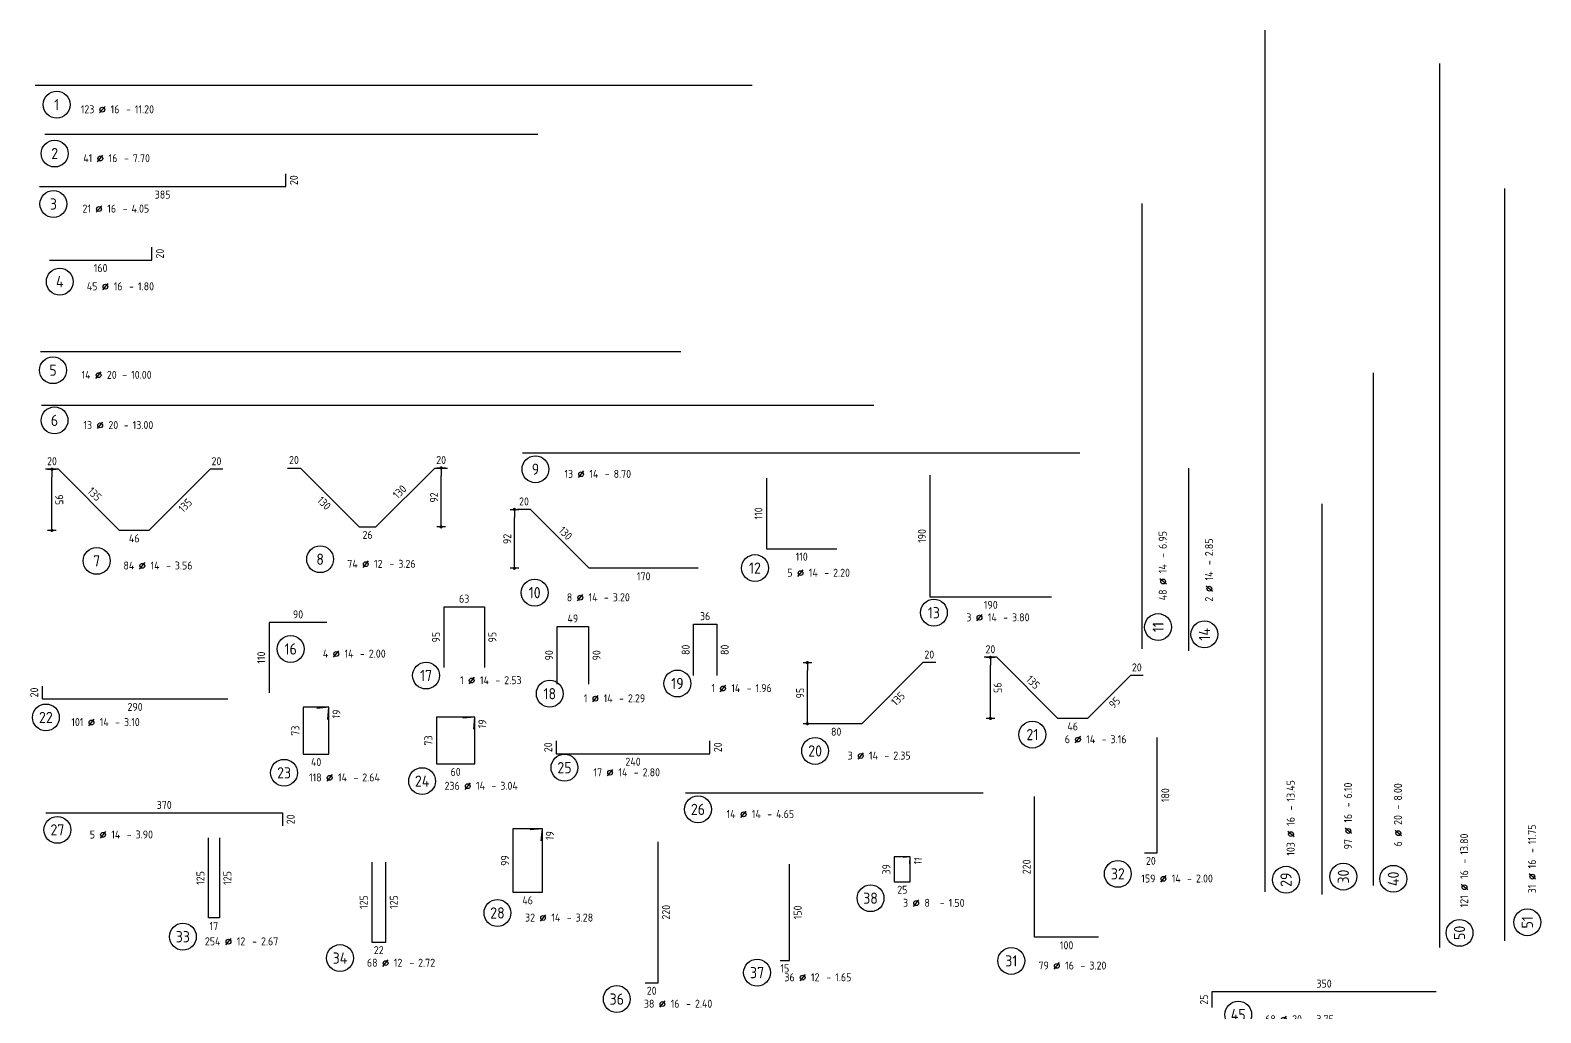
# Model space of a CAD drawing. Extents: x -101 to 101, y -52 to 90.
# Drawn here: x 72.71 to 96.3, y 26.54 to 41.88 of the extents above; entities that cross this region are included whole.
import ezdxf
from ezdxf.enums import TextEntityAlignment as Align

# ---------------------------------------------------------------- set-up
doc = ezdxf.new("R2010")
doc.units = 0
doc.header["$LTSCALE"] = 0.5
doc.linetypes.add('AUSGEZOGEN', pattern=[1000.01, 1000, 0.01])
doc.layers.add('MASSE', color=7, linetype='Continuous')
doc.layers.add('RND', color=7, linetype='Continuous')
doc.styles.add('txt', font='isocp.shx')
doc.dimstyles.new('DOT_I', dxfattribs={"dimscale": 0.5, "dimtxt": 0.25, "dimasz": 0.25, "dimexe": 0.1, "dimexo": 0.3, "dimgap": 0.1, "dimtad": 1, "dimdec": 3, "dimzin": 3, "dimtxsty": 'txt', "dimblk": 'DOT', "dimblk1": 'DOT', "dimblk2": 'DOT', "dimsah": 1, "dimcen": 0.1, "dimse1": 1, "dimse2": 1, "dimazin": 0, "dimtfac": 1, "dimtdec": 4, "dimtix": 1, "dimtmove": 2, "dimatfit": 3, "dimfxl": 0, "dimtvp": 1, "dimtolj": 1, "dimtzin": 0, "dimarcsym": 0})

# ---------------------------------------------------------------- blocks, each defined once
blk = doc.blocks.new('RND_AUSZ')
at = {"layer": 'RND', "color": 7, "linetype": 'Continuous'}
blk.add_line((1.341, 0.262), (1.509, 0.466), dxfattribs=at)
at = {"layer": 'RND', "color": 1, "linetype": 'Continuous'}
blk.add_circle((0, 0.52), 0.42, dxfattribs=at)
at = {"layer": 'RND', "color": 7, "linetype": 'Continuous'}
blk.add_circle((1.425, 0.364), 0.075, dxfattribs=at)
at = {"layer": 'RND', "color": 7, "linetype": 'Continuous', "style": 'txt'}
blk.add_text('-', height=0.25, dxfattribs=at).set_placement((2.163, 0.25))
for tag, p in [('WIEOFT', (-0.536, 0.25)), ('STK', (1.174, 0.25))]:
    blk.add_attdef(tag, text='', height=0.25, dxfattribs=at).set_placement(p, align=Align.RIGHT)
at = {"layer": 'RND', "color": 1, "linetype": 'Continuous', "style": 'txt'}
blk.add_attdef('POS', text='', height=0.35, dxfattribs=at).set_placement((0, 0.52), align=Align.MIDDLE)
at = {"layer": 'RND', "color": 7, "linetype": 'Continuous', "style": 'txt'}
for tag, p in [('DS', (1.683, 0.25)), ('LANG', (2.441, 0.25)), ('TEXT', (3.669, 0.25))]:
    blk.add_attdef(tag, p, '', height=0.25, dxfattribs=at)
blk = doc.blocks.new('DOT')
at = {"layer": 'MASSE', "color": 7, "linetype": 'Continuous'}
for p, q in [((0, 0), (-1, 0)), ((0, 0.54), (0, -0.54))]:
    blk.add_line(p, q, dxfattribs=at)
at = {"layer": 'MASSE', "color": 7, "linetype": 'Continuous', "const_width": 0.2}
blk.add_lwpolyline([(-0.1, 0, 1), (0.1, 0, 1)], format="xyb", close=True, dxfattribs=at)
blk = doc.blocks.new('*D38')
at = {"layer": 'Defpoints', "color": 0, "linetype": 'AUSGEZOGEN', "transparency": 16777216}
for p in [(73.052, 35.03), (73.052, 35.03), (72.952, 34.075)]:
    blk.add_point(p, dxfattribs=at)
at = {"layer": 'RND', "color": 0, "linetype": 'AUSGEZOGEN', "lineweight": -2, "transparency": 16777216}
blk.add_line((73.052, 34.2), (73.052, 34.905), dxfattribs=at)
at = {"layer": 'RND', "color": 0, "linetype": 'AUSGEZOGEN', "lineweight": -2, "transparency": 16777216, "xscale": 0.125, "yscale": 0.125, "zscale": 0.125}
for p, rotation in [((73.052, 35.03), 90), ((73.052, 34.075), 270)]:
    blk.add_blockref('DOT', p, dxfattribs=dict(at, rotation=rotation))
at = {"layer": 'RND', "color": 0, "linetype": 'AUSGEZOGEN', "transparency": 16777216, "insert": (73.165, 34.553), "char_height": 0.125, "attachment_point": 5, "rotation": 270, "style": 'txt'}
blk.add_mtext('\\A1;95', dxfattribs=at)
blk = doc.blocks.new('*D39')
at = {"layer": 'Defpoints', "color": 0, "linetype": 'AUSGEZOGEN', "transparency": 16777216}
for p in [(79.13, 35.049), (79.13, 35.049), (79.23, 34.129)]:
    blk.add_point(p, dxfattribs=at)
at = {"layer": 'RND', "color": 0, "linetype": 'AUSGEZOGEN', "lineweight": -2, "transparency": 16777216}
blk.add_line((79.13, 34.254), (79.13, 34.924), dxfattribs=at)
at = {"layer": 'RND', "color": 0, "linetype": 'AUSGEZOGEN', "lineweight": -2, "transparency": 16777216, "xscale": 0.125, "yscale": 0.125, "zscale": 0.125}
for p, rotation in [((79.13, 35.049), 90), ((79.13, 34.129), 270)]:
    blk.add_blockref('DOT', p, dxfattribs=dict(at, rotation=rotation))
at = {"layer": 'RND', "color": 0, "linetype": 'AUSGEZOGEN', "transparency": 16777216, "insert": (79.018, 34.589), "char_height": 0.125, "attachment_point": 5, "rotation": 90, "style": 'txt'}
blk.add_mtext('\\A1;92', dxfattribs=at)
blk = doc.blocks.new('*D40')
at = {"layer": 'Defpoints', "color": 0, "linetype": 'AUSGEZOGEN', "transparency": 16777216}
for p in [(80.274, 34.402), (80.274, 34.402), (80.274, 33.483)]:
    blk.add_point(p, dxfattribs=at)
at = {"layer": 'RND', "color": 0, "linetype": 'AUSGEZOGEN', "lineweight": -2, "transparency": 16777216}
blk.add_line((80.274, 33.608), (80.274, 34.277), dxfattribs=at)
at = {"layer": 'RND', "color": 0, "linetype": 'AUSGEZOGEN', "lineweight": -2, "transparency": 16777216, "xscale": 0.125, "yscale": 0.125, "zscale": 0.125}
for p, rotation in [((80.274, 34.402), 90), ((80.274, 33.483), 270)]:
    blk.add_blockref('DOT', p, dxfattribs=dict(at, rotation=rotation))
at = {"layer": 'RND', "color": 0, "linetype": 'AUSGEZOGEN', "transparency": 16777216, "insert": (80.162, 33.942), "char_height": 0.125, "attachment_point": 5, "rotation": 90, "style": 'txt'}
blk.add_mtext('\\A1;92', dxfattribs=at)
blk = doc.blocks.new('*D41')
at = {"layer": 'Defpoints', "color": 0, "linetype": 'AUSGEZOGEN', "transparency": 16777216}
for p in [(80.274, 34.402), (80.274, 34.402), (80.274, 33.483)]:
    blk.add_point(p, dxfattribs=at)
at = {"layer": 'RND', "color": 0, "linetype": 'AUSGEZOGEN', "lineweight": -2, "transparency": 16777216}
blk.add_line((80.274, 33.608), (80.274, 34.277), dxfattribs=at)
at = {"layer": 'RND', "color": 0, "linetype": 'AUSGEZOGEN', "lineweight": -2, "transparency": 16777216, "xscale": 0.125, "yscale": 0.125, "zscale": 0.125}
for p, rotation in [((80.274, 34.402), 90), ((80.274, 33.483), 270)]:
    blk.add_blockref('DOT', p, dxfattribs=dict(at, rotation=rotation))
at = {"layer": 'RND', "color": 0, "linetype": 'AUSGEZOGEN', "transparency": 16777216, "insert": (80.162, 33.942), "char_height": 0.125, "attachment_point": 5, "rotation": 90, "style": 'txt'}
blk.add_mtext('\\A1;92', dxfattribs=at)
blk = doc.blocks.new('*D42')
at = {"layer": 'Defpoints', "color": 0, "linetype": 'AUSGEZOGEN', "transparency": 16777216}
for p in [(80.274, 34.402), (80.274, 34.402), (80.274, 33.483)]:
    blk.add_point(p, dxfattribs=at)
at = {"layer": 'RND', "color": 0, "linetype": 'AUSGEZOGEN', "lineweight": -2, "transparency": 16777216}
blk.add_line((80.274, 33.608), (80.274, 34.277), dxfattribs=at)
at = {"layer": 'RND', "color": 0, "linetype": 'AUSGEZOGEN', "lineweight": -2, "transparency": 16777216, "xscale": 0.125, "yscale": 0.125, "zscale": 0.125}
for p, rotation in [((80.274, 34.402), 90), ((80.274, 33.483), 270)]:
    blk.add_blockref('DOT', p, dxfattribs=dict(at, rotation=rotation))
at = {"layer": 'RND', "color": 0, "linetype": 'AUSGEZOGEN', "transparency": 16777216, "insert": (80.162, 33.942), "char_height": 0.125, "attachment_point": 5, "rotation": 90, "style": 'txt'}
blk.add_mtext('\\A1;92', dxfattribs=at)
blk = doc.blocks.new('*D44')
at = {"layer": 'Defpoints', "color": 0, "linetype": 'AUSGEZOGEN', "transparency": 16777216}
for p in [(84.85, 32.011), (84.85, 32.011), (84.85, 31.056)]:
    blk.add_point(p, dxfattribs=at)
at = {"layer": 'RND', "color": 0, "linetype": 'AUSGEZOGEN', "lineweight": -2, "transparency": 16777216}
blk.add_line((84.85, 31.181), (84.85, 31.886), dxfattribs=at)
at = {"layer": 'RND', "color": 0, "linetype": 'AUSGEZOGEN', "lineweight": -2, "transparency": 16777216, "xscale": 0.125, "yscale": 0.125, "zscale": 0.125}
for p, rotation in [((84.85, 32.011), 90), ((84.85, 31.056), 270)]:
    blk.add_blockref('DOT', p, dxfattribs=dict(at, rotation=rotation))
at = {"layer": 'RND', "color": 0, "linetype": 'AUSGEZOGEN', "transparency": 16777216, "insert": (84.737, 31.534), "char_height": 0.125, "attachment_point": 5, "rotation": 90, "style": 'txt'}
blk.add_mtext('\\A1;95', dxfattribs=at)
blk = doc.blocks.new('*D45')
at = {"layer": 'Defpoints', "color": 0, "linetype": 'AUSGEZOGEN', "transparency": 16777216}
for p in [(87.709, 32.093), (87.709, 32.093), (87.609, 31.139)]:
    blk.add_point(p, dxfattribs=at)
at = {"layer": 'RND', "color": 0, "linetype": 'AUSGEZOGEN', "lineweight": -2, "transparency": 16777216}
blk.add_line((87.709, 31.264), (87.709, 31.968), dxfattribs=at)
at = {"layer": 'RND', "color": 0, "linetype": 'AUSGEZOGEN', "lineweight": -2, "transparency": 16777216, "xscale": 0.125, "yscale": 0.125, "zscale": 0.125}
for p, rotation in [((87.709, 32.093), 90), ((87.709, 31.139), 270)]:
    blk.add_blockref('DOT', p, dxfattribs=dict(at, rotation=rotation))
at = {"layer": 'RND', "color": 0, "linetype": 'AUSGEZOGEN', "transparency": 16777216, "insert": (87.821, 31.616), "char_height": 0.125, "attachment_point": 5, "rotation": 270, "style": 'txt'}
blk.add_mtext('\\A1;95', dxfattribs=at)

msp = doc.modelspace()

# ---------------------------------------------------------------- linework, layer by layer
at = {"layer": 'RND', "color": 1, "linetype": 'AUSGEZOGEN'}
for points in [[(91.9941, 41.8838), (91.9941, 28.4338)], [(94.7223, 41.3646), (94.7223, 27.5646)], [(72.7889, 41.0235), (83.9889, 41.0235)], [(72.9392, 40.2627), (80.6392, 40.2627)], [(72.8552, 39.4426), (76.7052, 39.4426), (76.7052, 39.6426)], [(95.7378, 39.4149), (95.7378, 27.6649)], [(90.0734, 39.1778), (90.0734, 32.2278)], [(73.0119, 38.2955), (74.6119, 38.2955), (74.6119, 38.4955)], [(72.8738, 36.8655), (82.8738, 36.8655)], [(93.6897, 28.5329), (93.6897, 36.5329)], [(72.8881, 36.0283), (85.8881, 36.0283)], [(89.1026, 35.2781), (80.4026, 35.2781)], [(75.7214, 35.0299), (75.5214, 35.0299), (74.5668, 34.0753), (74.1068, 34.0753), (73.1522, 35.0299), (72.9522, 35.0299)], [(76.7317, 35.0485), (76.9317, 35.0485), (77.8509, 34.1293), (78.1109, 34.1293), (79.0302, 35.0485), (79.2302, 35.0485)], [(86.7646, 34.9374), (86.7646, 33.0374), (88.6646, 33.0374)], [(90.8021, 35.0446), (90.8021, 32.1946)], [(84.2114, 34.8893), (84.2114, 33.7893), (85.3114, 33.7893)], [(92.8843, 34.4894), (92.8843, 28.3894)], [(83.1434, 33.4827), (81.4434, 33.4827), (80.5242, 34.4019), (80.3242, 34.4019)], [(79.1749, 31.9328), (79.1749, 32.8828), (79.8049, 32.8828), (79.8049, 31.9328)], [(77.3451, 32.6385), (76.4451, 32.6385), (76.4451, 31.5385)], [(80.9419, 31.6744), (80.9419, 32.5744), (81.4319, 32.5744), (81.4319, 31.6744)], [(83.0732, 31.8103), (83.0732, 32.6103), (83.4332, 32.6103), (83.4332, 31.8103)], [(90.0951, 31.8106), (89.8951, 31.8106), (89.2233, 31.1389), (88.7633, 31.1389), (87.8087, 32.0935), (87.6087, 32.0935)], [(86.8543, 32.0111), (86.6543, 32.0111), (85.6997, 31.0565), (84.8997, 31.0565)], [(72.8999, 31.6441), (72.8999, 31.4441), (75.7999, 31.4441)], [(77.3612, 31.1234), (77.3777, 31.3126), (76.9777, 31.3126), (76.9777, 30.5826), (77.3777, 30.5826), (77.3777, 31.3126), (77.1885, 31.2961)], [(79.6394, 30.97), (79.6559, 31.1593), (79.0559, 31.1593), (79.0559, 30.4293), (79.6559, 30.4293), (79.6559, 31.1593), (79.4667, 31.1428)], [(80.927, 30.7884), (80.927, 30.5884), (83.327, 30.5884), (83.327, 30.7884)], [(90.1141, 29.0405), (90.3141, 29.0405), (90.3141, 30.8405)], [(82.9458, 29.9759), (87.5958, 29.9759)], [(89.3984, 27.7218), (88.3984, 27.7218), (88.3984, 29.9218)], [(72.9548, 29.6636), (76.6548, 29.6636), (76.6548, 29.4636)], [(75.666, 29.2732), (75.666, 28.0232), (75.496, 28.0232), (75.496, 29.2732)], [(80.6944, 29.2252), (80.711, 29.4144), (80.251, 29.4144), (80.251, 28.4244), (80.711, 28.4244), (80.711, 29.4144), (80.5217, 29.3979)], [(82.3182, 27.0129), (82.5182, 27.0129), (82.5182, 29.2129)], [(78.0458, 28.8965), (78.0458, 27.6465), (78.2658, 27.6465), (78.2658, 28.8965)], [(84.4229, 27.3611), (84.5729, 27.3611), (84.5729, 28.8611)], [(86.448, 28.8691), (86.4576, 28.9787), (86.2076, 28.9787), (86.2076, 28.5887), (86.4576, 28.5887), (86.4576, 28.9787), (86.348, 28.9691)], [(91.1698, 26.6237), (91.1698, 26.8737), (94.6698, 26.8737)]]:
    msp.add_lwpolyline(points, dxfattribs=at)

# ---------------------------------------------------------------- block references
at = {"layer": 'RND', "color": 1, "linetype": 'AUSGEZOGEN', "xscale": 0.5, "yscale": 0.5, "zscale": 0.5}
for p, values in [((73.1264, 40.4618), {'POS': '1', 'STK': '123', 'DS': '16', 'LANG': '11.20'}), ((73.0946, 39.6984), {'POS': '2', 'STK': '41', 'DS': '16', 'LANG': '7.70'}), ((73.0744, 38.911), {'POS': '3', 'STK': '21', 'DS': '16', 'LANG': '4.05'}), ((73.1746, 37.6979), {'POS': '4', 'STK': '45', 'DS': '16', 'LANG': '1.80'}), ((80.6033, 34.7694), {'POS': '9', 'STK': '13', 'DS': '14', 'LANG': '8.70'}), ((77.2406, 33.365), {'POS': '8', 'STK': '74', 'DS': '12', 'LANG': '3.26'}), ((84.0313, 33.2263), {'POS': '12', 'STK': '5', 'DS': '14', 'LANG': '2.20'}), ((80.5906, 32.8424), {'POS': '10', 'STK': '8', 'DS': '14', 'LANG': '3.20'}), ((86.8255, 32.5296), {'POS': '13', 'STK': '3', 'DS': '14', 'LANG': '3.80'}), ((76.7802, 31.9629), {'POS': '16', 'STK': '4', 'DS': '14', 'LANG': '2.00'}), ((72.9568, 30.894), {'POS': '22', 'STK': '101', 'DS': '14', 'LANG': '3.10'}), ((88.3638, 30.6266), {'POS': '21', 'STK': '6', 'DS': '14', 'LANG': '3.16'}), ((84.9708, 30.3713), {'POS': '20', 'STK': '3', 'DS': '14', 'LANG': '2.35'}), ((81.0565, 30.1102), {'POS': '25', 'STK': '17', 'DS': '14', 'LANG': '2.80'}), ((83.1416, 29.4591), {'POS': '26', 'STK': '14', 'DS': '14', 'LANG': '4.65'}), ((73.1374, 29.1388), {'POS': '27', 'STK': '5', 'DS': '14', 'LANG': '3.90'}), ((75.0963, 27.4712), {'POS': '33', 'STK': '254', 'DS': '12', 'LANG': '2.67'}), ((77.5506, 27.1371), {'POS': '34', 'STK': '68', 'DS': '12', 'LANG': '2.72'}), ((84.0645, 26.9101), {'POS': '37', 'STK': '36', 'DS': '12', 'LANG': '1.65'}), ((88.0337, 27.0934), {'POS': '31', 'STK': '79', 'DS': '16', 'LANG': '3.20'}), ((81.8735, 26.4975), {'POS': '36', 'STK': '38', 'DS': '16', 'LANG': '2.40'}), ((91.5784, 26.2552), {'POS': '45', 'STK': '68', 'DS': '20', 'LANG': '3.75'})]:
    msp.add_blockref('RND_AUSZ', p, dxfattribs=at).add_auto_attribs(values)
at = {"layer": 'RND', "color": 7, "linetype": 'AUSGEZOGEN', "xscale": 0.5, "yscale": 0.5, "zscale": 0.5}
for p, values in [((73.068, 36.3159), {'POS': '5', 'STK': '14', 'DS': '20', 'LANG': '10.00'}), ((73.0918, 35.532), {'POS': '6', 'STK': '13', 'DS': '20', 'LANG': '13.00'}), ((78.8949, 31.5484), {'POS': '17', 'STK': '1', 'DS': '14', 'LANG': '2.53'}), ((82.8199, 31.4243), {'POS': '19', 'STK': '1', 'DS': '14', 'LANG': '1.96'}), ((80.8268, 31.2651), {'POS': '18', 'STK': '1', 'DS': '14', 'LANG': '2.29'}), ((76.6771, 30.0298), {'POS': '23', 'STK': '118', 'DS': '14', 'LANG': '2.64'}), ((78.8334, 29.8998), {'POS': '24', 'STK': '236', 'DS': '14', 'LANG': '3.04'}), ((89.6983, 28.4522), {'POS': '32', 'STK': '159', 'DS': '14', 'LANG': '2.00'}), ((80.0099, 27.8419), {'POS': '28', 'STK': '32', 'DS': '14', 'LANG': '3.28'}), ((85.8361, 28.072), {'POS': '38', 'STK': '3', 'DS': '8', 'LANG': '1.50'})]:
    msp.add_blockref('RND_AUSZ', p, dxfattribs=at).add_auto_attribs(values)
at = {"layer": 'RND', "color": 1, "linetype": 'AUSGEZOGEN', "xscale": 0.5, "yscale": 0.5, "zscale": 0.5, "rotation": 90}
for p, values in [((90.5871, 32.5649), {'POS': '11', 'STK': '48', 'DS': '14', 'LANG': '6.95'}), ((91.3104, 32.4517), {'POS': '14', 'STK': '2', 'DS': '14', 'LANG': '2.85'}), ((92.5855, 28.6205), {'POS': '29', 'STK': '103', 'DS': '16', 'LANG': '13.45'}), ((94.2607, 28.635), {'POS': '40', 'STK': '6', 'DS': '20', 'LANG': '8.00'}), ((95.2949, 27.7909), {'POS': '50', 'STK': '121', 'DS': '16', 'LANG': '13.80'}), ((96.354, 27.9564), {'POS': '51', 'STK': '31', 'DS': '16', 'LANG': '11.75'})]:
    msp.add_blockref('RND_AUSZ', p, dxfattribs=at).add_auto_attribs(values)
at = {"layer": 'RND', "color": 191, "linetype": 'AUSGEZOGEN', "xscale": 0.5, "yscale": 0.5, "zscale": 0.5}
msp.add_blockref('RND_AUSZ', (73.7506, 33.3387), dxfattribs=at).add_auto_attribs({'POS': '7', 'STK': '84', 'DS': '14', 'LANG': '3.56'})
at = {"layer": 'RND', "color": 7, "linetype": 'AUSGEZOGEN', "xscale": 0.5, "yscale": 0.5, "zscale": 0.5, "rotation": 90}
msp.add_blockref('RND_AUSZ', (93.4803, 28.6695), dxfattribs=at).add_auto_attribs({'POS': '30', 'STK': '97', 'DS': '16', 'LANG': '6.10'})

# ---------------------------------------------------------------- texts
at = {"layer": 'RND', "color": 7, "linetype": 'AUSGEZOGEN', "style": 'txt'}
for s, rotation, p in [('20', 90, (76.8302, 39.5426)), ('20', 90, (74.7369, 38.3955)), ('135', 315, (73.7179, 34.641)), ('130', 45, (78.4822, 34.6773)), ('135', 45, (75.1325, 34.4642)), ('130', 315, (77.3029, 34.5005)), ('110', 90, (84.0864, 34.3393)), ('130', 315, (81.0722, 34.0307)), ('190', 90, (86.6396, 33.9874)), ('95', 90, (79.0499, 32.4078)), ('95', 90, (79.9299, 32.4078)), ('110', 90, (76.3201, 32.0885)), ('90', 90, (80.8169, 32.1244)), ('90', 90, (81.5569, 32.1244)), ('80', 90, (82.9482, 32.2103)), ('80', 90, (83.5582, 32.2103)), ('20', 90, (72.7749, 31.5441)), ('135', 315, (88.3744, 31.7045)), ('135', 45, (86.2654, 31.4454)), ('95', 45, (89.6476, 31.3863)), ('19', 84.99986, (77.494, 31.2071)), ('73', 90, (76.8527, 30.9476)), ('19', 84.99986, (79.7722, 31.0538)), ('73', 90, (78.9309, 30.7943)), ('20', 90, (80.802, 30.6884)), ('20', 90, (83.452, 30.6884)), ('180', 90, (90.4391, 29.9405)), ('20', 90, (76.7798, 29.5636)), ('19', 84.99986, (80.8272, 29.3089)), ('99', 90, (80.126, 28.9194)), ('39', 90, (86.0826, 28.7837)), ('11', 84.99986, (86.5773, 28.913)), ('220', 90, (88.2734, 28.8218)), ('125', 90, (75.371, 28.6482)), ('125', 90, (75.791, 28.6482)), ('125', 90, (77.9208, 28.2715)), ('125', 90, (78.3908, 28.2715)), ('220', 90, (82.6432, 28.1129)), ('150', 90, (84.6979, 28.1111)), ('25', 90, (91.0448, 26.7487))]:
    msp.add_text(s, height=0.125, rotation=rotation, dxfattribs=at).set_placement(p, align=Align.MIDDLE)
for s, p in [('385', (74.7802, 39.3176)), ('160', (73.8119, 38.1705)), ('20', (73.0522, 35.1549)), ('20', (75.6214, 35.1549)), ('20', (76.8317, 35.1735)), ('20', (79.1302, 35.1735)), ('20', (80.4242, 34.5269)), ('46', (74.3368, 33.9503)), ('26', (77.9809, 34.0043)), ('110', (84.7614, 33.6643)), ('170', (82.2934, 33.3577)), ('63', (79.4899, 33.0078)), ('90', (76.8951, 32.7635)), ('36', (83.2532, 32.7353)), ('190', (87.7146, 32.9124)), ('49', (81.1869, 32.6994)), ('20', (86.7543, 32.1361)), ('20', (87.7087, 32.2185)), ('20', (89.9951, 31.9356)), ('290', (74.3499, 31.3191)), ('80', (85.2997, 30.9315)), ('46', (88.9933, 31.0139)), ('40', (77.1777, 30.4576)), ('240', (82.127, 30.4634)), ('60', (79.3559, 30.3043)), ('370', (74.8048, 29.7886)), ('20', (90.2141, 28.9155)), ('46', (80.481, 28.2994)), ('25', (86.3326, 28.4637)), ('17', (75.581, 27.8982)), ('100', (88.8984, 27.5968)), ('22', (78.1558, 27.5215)), ('15', (84.4979, 27.2361)), ('20', (82.4182, 26.8879)), ('350', (92.9198, 26.9987))]:
    msp.add_text(s, height=0.125, dxfattribs=at).set_placement(p, align=Align.MIDDLE)

# ---------------------------------------------------------------- dimensions: what is measured, and where the dimension line sits
at = {"layer": 'RND', "color": 7, "linetype": 'AUSGEZOGEN'}
for base, p1, p2, angle, text, override, picture, middle in [((73.0522, 35.0299), (72.9522, 34.0753), (73.0522, 35.0299), 270, '95', {"dimdec": 0, "dimlfac": 100}, '*D38', (73.1647, 34.5526)), ((79.1302, 35.0485), (79.2302, 34.1293), (79.1302, 35.0485), 90, '92', {"dimdec": 0, "dimlfac": 100, "dimrnd": 0.0005}, '*D39', (79.0176, 34.5889)), ((87.7087, 32.0935), (87.6087, 31.1389), (87.7087, 32.0935), 270, '95', {"dimdec": 0, "dimlfac": 100, "dimrnd": 0.0005}, '*D45', (87.8212, 31.6162))]:
    dim = msp.add_linear_dim(base=base, p1=p1, p2=p2, angle=angle, text=text, dimstyle='DOT_I', override=override, dxfattribs=at)
    dim.commit()
    dim.dimension.update_dxf_attribs({"geometry": picture, "text_midpoint": middle})
for base, p1, p2, picture, middle in [((80.2742, 34.4019), (80.2742, 33.4827), (80.2742, 34.4019), '*D40', (80.1616, 33.9423)), ((80.2742, 34.4019), (80.2742, 33.4827), (80.2742, 34.4019), '*D41', (80.1616, 33.9423)), ((80.2742, 34.4019), (80.2742, 33.4827), (80.2742, 34.4019), '*D42', (80.1616, 33.9423)), ((84.8497, 32.0111), (84.8497, 31.0565), (84.8497, 32.0111), '*D44', (84.7372, 31.5338))]:
    dim = msp.add_linear_dim(base=base, p1=p1, p2=p2, angle=90, dimstyle='DOT_I', override={"dimdec": 0, "dimlfac": 100, "dimrnd": 0.0005}, dxfattribs=at)
    dim.commit()
    dim.dimension.update_dxf_attribs({"geometry": picture, "text_midpoint": middle})

doc.saveas('drawing.dxf')
